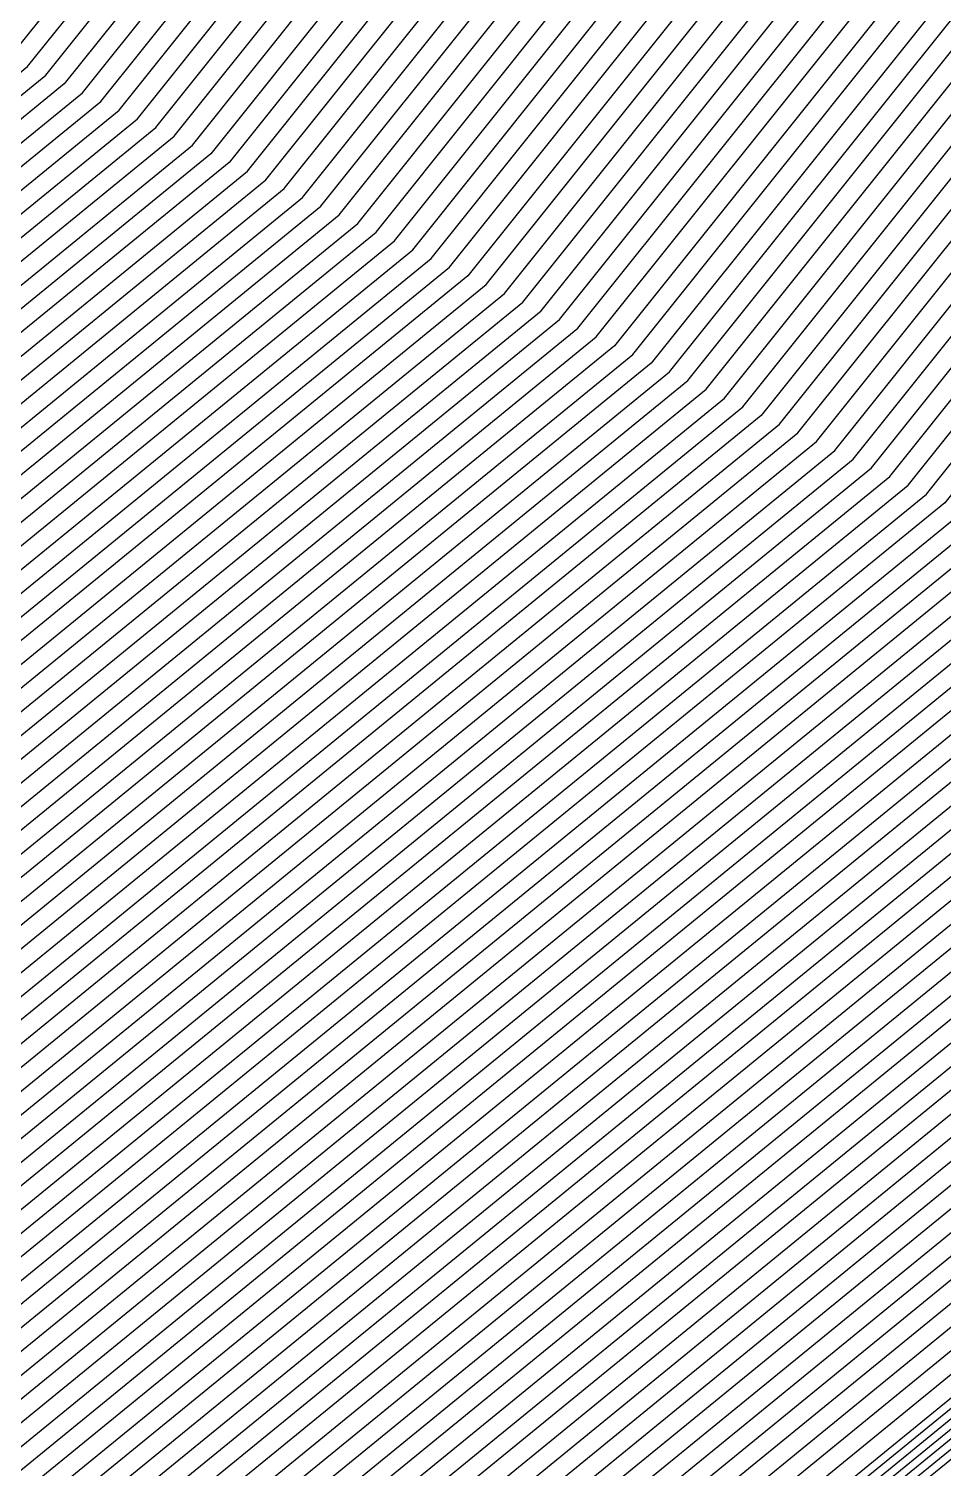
# Model space of a CAD drawing. Extents: x 7084 to 11035, y 13750 to 16729.
# Drawn here: x 9426.3 to 9484.2, y 14833.6 to 14924.5 of the extents above; entities that cross this region are included whole.
import ezdxf

# ---------------------------------------------------------------- set-up
doc = ezdxf.new("R2010")
doc.units = 0
doc.layers.add('Default', color=7, linetype='Continuous')

msp = doc.modelspace()

# ---------------------------------------------------------------- linework, layer by layer
at = {"layer": 'Default'}
for points in [[(8760.535, 14895.53), (8799.376, 14839.801), (8810.945, 14825.188), (8892.006, 14771.148), (8969.689, 14776.214), (8994.653, 14793.263), (9074.025, 14838.859), (9118.472, 14857.734), (9184.334, 14856.046), (9200.165, 14842.041), (9264.338, 14815.021), (9304.868, 14813.332), (9318.264, 14828.554), (9402.702, 14850.508), (9466.875, 14902.86), (9500.65, 14945.079), (9537.803, 15021.073), (9523.799, 15083.179), (9576.151, 15198.015), (9552.508, 15319.606)], [(9550.406, 15318.916), (9573.887, 15198.152), (9521.892, 15084.098), (9536.16, 15020.821), (9499.26, 14945.343), (9465.715, 14903.411), (9401.978, 14851.416), (9318.114, 14829.611), (9304.466, 14814.102), (9264.212, 14815.779), (9200.475, 14842.616), (9184.346, 14856.884), (9118.932, 14858.561), (9073.646, 14839.33), (8994.814, 14794.044), (8969.379, 14776.674), (8892.224, 14771.642), (8811.715, 14825.315), (8799.928, 14840.203), (8761.351, 14895.553)], [(8969.069, 14777.133), (8994.974, 14794.825), (9073.266, 14839.801), (9119.392, 14859.389), (9184.357, 14857.723), (9200.785, 14843.19), (9264.085, 14816.538), (9304.064, 14814.872), (9317.965, 14830.668), (9401.254, 14852.323), (9464.554, 14903.963), (9497.87, 14945.607), (9534.517, 15020.568), (9519.985, 15085.017), (9571.624, 15198.29), (9548.303, 15318.227)], [(9546.201, 15317.538), (9569.361, 15198.428), (9518.078, 15085.936), (9532.875, 15020.315), (9496.48, 14945.872), (9463.394, 14904.514), (9400.531, 14853.231), (9317.816, 14831.725), (9303.662, 14815.642), (9263.959, 14817.296), (9201.096, 14843.765), (9184.369, 14858.561), (9119.851, 14860.216), (9072.887, 14840.272), (8995.135, 14795.606), (8968.758, 14777.593), (8892.661, 14772.63), (8813.254, 14825.567), (8801.031, 14841.007), (8762.982, 14895.599), (8743.13, 14955.154), (8750.207, 14973.168)], [(8763.798, 14895.622), (8801.582, 14841.41), (8814.024, 14825.694), (8892.879, 14773.124), (8968.448, 14778.052), (8995.296, 14796.387), (9072.508, 14840.743), (9120.311, 14861.043), (9184.38, 14859.4), (9201.406, 14844.339), (9263.833, 14818.054), (9303.26, 14816.411), (9317.666, 14832.782), (9399.807, 14854.138), (9462.234, 14905.066), (9495.09, 14946.136), (9531.232, 15020.062), (9516.171, 15086.855), (9567.098, 15198.566), (9544.099, 15316.848)], [(9202.026, 14845.488), (9263.58, 14819.57), (9302.456, 14817.951), (9317.368, 14834.896), (9398.359, 14855.954), (9459.913, 14906.168), (9492.31, 14946.664), (9527.946, 15019.557), (9512.357, 15088.693), (9562.572, 15198.842), (9539.894, 15315.47)], [(9317.218, 14835.953), (9397.636, 14856.861), (9458.753, 14906.72), (9490.92, 14946.929), (9526.303, 15019.304), (9510.45, 15089.612), (9560.308, 15198.98), (9537.792, 15314.781)], [(8767.06, 14895.714), (8803.788, 14843.018), (8817.103, 14826.199), (8893.752, 14775.1), (8967.207, 14779.89), (8995.939, 14799.512), (9070.992, 14842.627), (9122.149, 14864.351), (9184.426, 14862.755), (9202.646, 14846.637), (9263.327, 14821.087), (9301.652, 14819.49), (9317.069, 14837.01), (9396.912, 14857.769), (9457.592, 14907.271), (9489.53, 14947.193), (9524.66, 15019.051), (9508.543, 15090.531), (9558.045, 15199.117), (9535.689, 15314.091)], [(8767.876, 14895.737), (8804.339, 14843.42), (8817.872, 14826.326), (8893.97, 14775.594), (8966.897, 14780.35), (8996.1, 14800.293), (9070.613, 14843.098), (9122.608, 14865.179), (9184.438, 14863.593), (9202.957, 14847.211), (9263.201, 14821.845), (9301.25, 14820.26), (9316.92, 14838.066), (9396.188, 14858.676), (9456.432, 14907.823), (9488.14, 14947.457), (9523.018, 15018.799), (9506.636, 15091.45), (9555.782, 15199.255), (9533.587, 15313.402)], [(9263.074, 14822.603), (9300.848, 14821.029), (9316.77, 14839.123), (9395.464, 14859.584), (9455.272, 14908.374), (9486.749, 14947.721), (9521.375, 15018.546), (9504.728, 15092.369), (9553.519, 15199.393), (9531.485, 15312.713)], [(9529.382, 15312.023), (9551.256, 15199.531), (9502.821, 15093.288), (9519.732, 15018.293), (9485.359, 14947.985), (9454.112, 14908.926), (9394.741, 14860.491), (9316.621, 14840.18), (9300.445, 14821.799), (9262.948, 14823.362), (9203.577, 14848.36), (9184.461, 14865.271), (9123.527, 14866.833), (9069.854, 14844.04), (8996.422, 14801.856), (8966.277, 14781.269), (8894.407, 14776.582), (8819.412, 14826.578), (8805.442, 14844.224), (8769.507, 14895.783)], [(8770.323, 14895.806), (8805.994, 14844.626), (8820.182, 14826.705), (8894.625, 14777.076), (8965.967, 14781.728), (8996.583, 14802.637), (9069.475, 14844.511), (9123.987, 14867.66), (9184.472, 14866.109), (9203.887, 14848.934), (9262.822, 14824.12), (9300.043, 14822.569), (9316.471, 14841.237), (9394.017, 14861.399), (9452.951, 14909.477), (9483.969, 14948.25), (9518.089, 15018.04), (9500.914, 15094.207), (9548.992, 15199.669), (9527.28, 15311.334)], [(8771.138, 14895.829), (8806.545, 14845.028), (8820.951, 14826.831), (8894.843, 14777.57), (8965.657, 14782.188), (8996.744, 14803.418), (9069.096, 14844.982), (9124.446, 14868.487), (9184.484, 14866.948), (9204.197, 14849.509), (9262.695, 14824.878), (9299.641, 14823.339), (9316.322, 14842.294), (9393.293, 14862.307), (9451.791, 14910.028), (9482.579, 14948.514), (9516.446, 15017.788), (9499.007, 15095.126), (9546.729, 15199.807), (9525.177, 15310.645)], [(8771.954, 14895.852), (8807.097, 14845.43), (8821.721, 14826.957), (8895.062, 14778.064), (8965.346, 14782.647), (8996.904, 14804.199), (9068.717, 14845.453), (9124.906, 14869.314), (9184.495, 14867.786), (9204.508, 14850.083), (9262.569, 14825.636), (9299.239, 14824.108), (9316.173, 14843.351), (9392.569, 14863.214), (9450.631, 14910.58), (9481.189, 14948.778), (9514.804, 15017.535), (9497.1, 15096.045), (9544.466, 15199.945), (9523.075, 15309.955)], [(9262.443, 14826.394), (9298.837, 14824.878), (9316.023, 14844.408), (9391.845, 14864.122), (9449.47, 14911.131), (9479.799, 14949.042), (9513.161, 15017.282), (9495.193, 15096.964), (9542.203, 15200.082), (9520.973, 15309.266)], [(9391.122, 14865.029), (9448.31, 14911.683), (9478.409, 14949.307), (9511.518, 15017.03), (9493.286, 15097.883), (9539.94, 15200.22), (9518.87, 15308.577)], [(9298.033, 14826.417), (9315.725, 14846.522), (9390.398, 14865.937), (9447.15, 14912.234), (9477.019, 14949.571), (9509.875, 15016.777), (9491.379, 15098.802), (9537.677, 15200.358), (9516.768, 15307.888)], [(8776.032, 14895.967), (8809.854, 14847.441), (8825.57, 14827.589), (8896.153, 14780.534), (8963.795, 14784.945), (8997.709, 14808.105), (9066.822, 14847.808), (9127.203, 14873.45), (9184.553, 14871.98), (9206.058, 14852.955), (9261.937, 14829.427), (9297.229, 14827.957), (9315.426, 14848.636), (9388.95, 14867.752), (9444.829, 14913.337), (9474.239, 14950.099), (9506.59, 15016.271), (9487.565, 15100.641), (9533.15, 15200.634), (9512.563, 15306.509)], [(9205.748, 14852.381), (9262.063, 14828.669), (9297.631, 14827.187), (9315.575, 14847.579), (9389.674, 14866.844), (9445.989, 14912.786), (9475.629, 14949.835), (9508.232, 15016.524), (9489.472, 15099.722), (9535.413, 15200.496), (9514.666, 15307.198)], [(8776.848, 14895.99), (8810.405, 14847.843), (8826.339, 14827.716), (8896.371, 14781.028), (8963.485, 14785.405), (8997.869, 14808.886), (9066.442, 14848.279), (9127.663, 14874.277), (9184.564, 14872.818), (9206.369, 14853.53), (9261.811, 14830.186), (9296.827, 14828.727), (9315.277, 14849.692), (9388.227, 14868.659), (9443.669, 14913.889), (9472.849, 14950.364), (9504.947, 15016.019), (9485.658, 15101.56), (9530.887, 15200.772), (9510.461, 15305.82)], [(8777.664, 14896.013), (8810.957, 14848.245), (8827.109, 14827.842), (8896.589, 14781.522), (8963.175, 14785.864), (8998.03, 14809.668), (9066.063, 14848.75), (9128.123, 14875.104), (9184.576, 14873.657), (9206.679, 14854.104), (9261.684, 14830.944), (9296.425, 14829.496), (9315.127, 14850.749), (9387.503, 14869.567), (9442.508, 14914.44), (9471.459, 14950.628), (9503.304, 15015.766), (9483.751, 15102.479), (9528.624, 15200.91), (9508.359, 15305.13)], [(8778.479, 14896.036), (8811.508, 14848.647), (8827.879, 14827.968), (8896.808, 14782.016), (8962.865, 14786.324), (8998.191, 14810.449), (9065.684, 14849.222), (9128.582, 14875.932), (9184.587, 14874.496), (9206.989, 14854.678), (9261.558, 14831.702), (9296.022, 14830.266), (9314.978, 14851.806), (9386.779, 14870.475), (9441.348, 14914.991), (9470.069, 14950.892), (9501.661, 15015.513), (9481.844, 15103.398), (9526.361, 15201.047), (9506.256, 15304.441)], [(9502.052, 15303.063), (9521.834, 15201.323), (9478.03, 15105.236), (9498.376, 15015.008), (9467.288, 14951.42), (9439.028, 14916.094), (9385.332, 14872.29), (9314.679, 14853.92), (9295.218, 14831.805), (9261.305, 14833.218), (9207.609, 14855.827), (9184.61, 14876.173), (9129.501, 14877.586), (9064.926, 14850.164), (8998.513, 14812.011), (8962.245, 14787.243), (8897.244, 14783.004), (8829.418, 14828.221)], [(9499.949, 15302.373), (9519.571, 15201.461), (9476.123, 15106.155), (9496.733, 15014.755), (9465.898, 14951.685), (9437.867, 14916.646), (9384.608, 14873.197), (9314.53, 14854.977), (9294.816, 14832.575), (9261.179, 14833.977), (9207.92, 14856.402), (9184.621, 14877.011), (9129.961, 14878.413), (9064.547, 14850.635), (8998.674, 14812.792), (8961.934, 14787.702), (8897.463, 14783.498), (8830.188, 14828.347), (8813.162, 14849.853), (8780.926, 14896.105)], [(8781.742, 14896.128), (8813.714, 14850.255), (8830.957, 14828.474), (8897.681, 14783.992), (8961.624, 14788.162), (8998.834, 14813.574), (9064.168, 14851.106), (9130.42, 14879.24), (9184.633, 14877.85), (9208.23, 14856.976), (9261.052, 14834.735), (9294.414, 14833.345), (9314.381, 14856.034), (9383.884, 14874.105), (9436.707, 14917.197), (9464.508, 14951.949), (9495.09, 15014.502), (9474.216, 15107.074), (9517.308, 15201.599), (9497.847, 15301.684)], [(9260.926, 14835.493), (9294.012, 14834.115), (9314.231, 14857.091), (9383.16, 14875.012), (9435.547, 14917.749), (9463.118, 14952.213), (9493.447, 15014.249), (9472.309, 15107.993), (9515.045, 15201.737), (9495.745, 15300.995)], [(8961.004, 14789.081), (8999.156, 14815.136), (9063.41, 14852.048), (9131.339, 14880.894), (9184.656, 14879.527), (9208.85, 14858.125), (9260.8, 14836.251), (9293.61, 14834.884), (9314.082, 14858.148), (9382.437, 14875.92), (9434.386, 14918.3), (9461.728, 14952.477), (9491.804, 15013.997), (9470.402, 15108.912), (9512.782, 15201.875), (9493.642, 15300.305)], [(8785.82, 14896.243), (8816.471, 14852.266), (8834.806, 14829.106), (8898.772, 14786.461), (8960.073, 14790.459), (8999.639, 14817.48), (9062.272, 14853.461), (9132.718, 14883.376), (9184.69, 14882.043), (9209.781, 14859.848), (9260.421, 14838.526), (9292.404, 14837.193), (9313.634, 14861.319), (9380.265, 14878.643), (9430.905, 14919.954), (9457.558, 14953.27), (9486.876, 15013.238), (9464.681, 15111.669), (9505.992, 15202.288), (9487.335, 15298.238)], [(9184.679, 14881.205), (9209.47, 14859.274), (9260.547, 14837.768), (9292.806, 14836.424), (9313.783, 14860.262), (9380.989, 14877.735), (9432.066, 14919.403), (9458.948, 14953.006), (9488.519, 15013.491), (9466.588, 15110.75), (9508.255, 15202.15), (9489.438, 15298.927)], [(8786.636, 14896.266), (8817.022, 14852.668), (8835.576, 14829.232), (8898.991, 14786.955), (8959.763, 14790.919), (8999.799, 14818.261), (9061.893, 14853.932), (9133.177, 14884.203), (9184.702, 14882.882), (9210.091, 14860.423), (9260.294, 14839.284), (9292.002, 14837.963), (9313.485, 14862.375), (9379.542, 14879.55), (9429.745, 14920.506), (9456.168, 14953.534), (9485.233, 15012.986), (9462.774, 15112.588), (9503.729, 15202.426), (9485.233, 15297.548)], [(9483.131, 15296.859), (9501.466, 15202.564), (9460.867, 15113.507), (9483.59, 15012.733), (9454.778, 14953.799), (9428.585, 14921.057), (9378.818, 14880.458), (9313.335, 14863.432), (9291.6, 14838.733), (9260.168, 14840.042), (9210.401, 14860.997), (9184.713, 14883.721), (9133.637, 14885.03), (9061.514, 14854.403), (8999.96, 14819.042), (8959.453, 14791.378), (8899.209, 14787.449), (8836.345, 14829.358), (8817.574, 14853.07), (8787.452, 14896.289)], [(8789.083, 14896.335), (8818.677, 14853.874), (8837.885, 14829.611), (8899.645, 14788.437), (8958.833, 14792.298), (9000.282, 14820.604), (9060.756, 14855.345), (9134.556, 14886.685), (9184.736, 14885.398), (9211.021, 14862.146), (9259.915, 14841.559), (9290.795, 14840.272), (9313.037, 14865.546), (9377.37, 14882.273), (9426.264, 14922.16), (9451.998, 14954.327), (9480.305, 15012.227), (9457.052, 15115.345), (9496.939, 15202.84), (9478.926, 15295.48)], [(9313.186, 14864.489), (9378.094, 14881.365), (9427.424, 14921.609), (9453.388, 14954.063), (9481.947, 15012.48), (9458.96, 15114.426), (9499.203, 15202.702), (9481.028, 15296.17)], [(8764.613, 14895.645), (8802.134, 14841.812), (8814.794, 14825.82), (8893.097, 14773.618), (8968.138, 14778.512), (8995.457, 14797.169), (9072.129, 14841.214), (9120.77, 14861.87), (9184.392, 14860.239), (9201.716, 14844.913), (9263.706, 14818.812), (9302.858, 14817.181), (9317.517, 14833.839), (9399.083, 14855.046), (9461.073, 14905.617), (9493.7, 14946.4), (9529.589, 15019.81), (9514.264, 15087.774), (9564.835, 15198.704)], [(8755.641, 14895.392), (8796.068, 14837.389), (8806.327, 14824.43), (8890.696, 14768.184), (8971.55, 14773.457), (8993.688, 14788.575), (9076.299, 14836.033), (9115.715, 14852.771), (9184.265, 14851.014), (9198.304, 14838.595), (9265.096, 14810.472), (9307.281, 14808.714), (9319.16, 14822.213), (9407.044, 14845.063), (9473.837, 14899.551), (9508.991, 14943.494), (9547.66, 15022.59), (9535.241, 15077.664), (9589.73, 15197.187)], [(8757.272, 14895.438), (8797.171, 14838.193), (8807.866, 14824.683), (8891.133, 14769.172), (8970.93, 14774.376), (8994.009, 14790.138), (9075.541, 14836.975), (9116.634, 14854.426), (9184.288, 14852.691), (9198.924, 14839.744), (9264.844, 14811.988), (9306.477, 14810.254), (9318.861, 14824.327), (9405.597, 14846.878), (9471.516, 14900.654), (9506.21, 14944.022), (9544.374, 15022.084), (9531.427, 15079.502), (9585.203, 15197.463)], [(8758.088, 14895.461), (8797.722, 14838.595), (8808.636, 14824.809), (8891.351, 14769.666), (8970.619, 14774.835), (8994.17, 14790.919), (9075.162, 14837.446), (9117.094, 14855.253), (9184.3, 14853.53), (9199.234, 14840.318), (9264.717, 14812.746), (9306.075, 14811.023), (9318.712, 14825.383), (9404.873, 14847.785), (9470.356, 14901.206), (9504.82, 14944.286), (9542.731, 15021.832), (9529.52, 15080.421), (9582.94, 15197.601)], [(8994.492, 14792.481), (9074.404, 14838.388), (9118.013, 14856.907), (9184.323, 14855.207), (9199.855, 14841.467), (9264.464, 14814.263), (9305.27, 14812.563), (9318.413, 14827.497), (9403.426, 14849.601), (9468.035, 14902.308), (9502.04, 14944.815), (9539.446, 15021.326), (9525.706, 15082.259), (9578.414, 15197.877)], [(9587.466, 15197.325), (9533.334, 15078.583), (9546.017, 15022.337), (9507.601, 14943.758), (9472.676, 14900.103), (9406.321, 14845.97), (9319.01, 14823.27), (9306.879, 14809.484), (9264.97, 14811.23), (9198.614, 14839.169), (9184.277, 14851.852), (9116.175, 14853.599)], [(9404.149, 14848.693), (9469.196, 14901.757), (9503.43, 14944.551), (9541.089, 15021.579), (9527.613, 15081.34), (9580.677, 15197.739)], [(8750.747, 14895.255), (8792.759, 14834.976), (8801.709, 14823.672), (8889.386, 14765.22), (8973.411, 14770.7), (8992.723, 14783.888), (9078.574, 14833.207), (9112.958, 14847.808), (9184.196, 14845.982), (9196.443, 14835.148), (9265.855, 14805.922), (9309.693, 14804.096), (9320.056, 14815.871), (9411.387, 14839.617), (9480.799, 14896.243), (9517.331, 14941.908), (9557.517, 15024.106), (9546.683, 15072.15), (9603.309, 15196.36)], [(8754.825, 14895.37), (8795.516, 14836.987), (8805.557, 14824.304), (8890.478, 14767.69), (8971.86, 14772.997), (8993.527, 14787.794), (9076.678, 14835.562), (9115.256, 14851.944), (9184.254, 14850.175), (9197.994, 14838.021), (9265.223, 14809.714), (9307.683, 14807.944), (9319.309, 14821.156), (9407.768, 14844.155), (9474.997, 14899), (9510.381, 14943.229), (9549.303, 15022.843), (9537.148, 15076.745), (9591.993, 15197.049)], [(8972.791, 14771.619), (8993.044, 14785.451), (9077.816, 14834.149), (9113.877, 14849.463), (9184.219, 14847.659), (9197.063, 14836.297), (9265.602, 14807.439), (9308.889, 14805.635), (9319.757, 14817.985), (9409.939, 14841.432), (9478.478, 14897.346), (9514.551, 14942.437), (9554.231, 15023.601), (9542.869, 15073.988), (9598.782, 15196.636)], [(9197.373, 14836.872), (9265.475, 14808.197), (9308.487, 14806.405), (9319.608, 14819.042), (9409.216, 14842.34), (9477.318, 14897.897), (9513.161, 14942.701), (9552.588, 15023.348), (9540.962, 15074.907), (9596.519, 15196.774)], [(9265.728, 14806.681), (9309.291, 14804.866), (9319.906, 14816.928), (9410.663, 14840.525), (9479.638, 14896.794), (9515.941, 14942.172), (9555.874, 15023.853), (9544.776, 15073.069), (9601.045, 15196.498)], [(9408.492, 14843.248), (9476.157, 14898.448), (9511.771, 14942.965), (9550.945, 15023.095), (9539.055, 15075.826), (9594.256, 15196.912)], [(9614.625, 15195.671), (9556.219, 15067.555), (9565.731, 15025.37), (9524.281, 14940.587), (9486.6, 14893.485), (9415.006, 14835.08), (9320.803, 14810.587), (9311.704, 14800.247), (9266.486, 14802.131), (9194.892, 14832.276), (9184.139, 14841.789), (9110.66, 14843.673), (9080.47, 14830.852), (8991.919, 14779.982), (8974.962, 14768.402), (8888.295, 14762.75), (8797.86, 14823.04), (8790.002, 14832.966), (8746.669, 14895.14), (8724.06, 14962.966), (8728.609, 14974.546)], [(9610.098, 15195.947), (9552.404, 15069.393), (9562.445, 15024.864), (9521.501, 14941.116), (9484.28, 14894.588), (9413.558, 14836.895), (9320.504, 14812.701), (9310.9, 14801.787), (9266.234, 14803.648), (9195.512, 14833.425), (9184.162, 14843.466), (9111.58, 14845.327), (9079.711, 14831.794), (8992.24, 14781.545), (8974.342, 14769.321), (8888.732, 14763.738), (8799.399, 14823.293), (8791.105, 14833.77)], [(8791.656, 14834.172), (8800.169, 14823.419), (8888.95, 14764.232), (8974.031, 14769.781), (8992.401, 14782.326), (9079.332, 14832.265), (9112.039, 14846.154), (9184.173, 14844.305), (9195.822, 14834), (9266.107, 14804.406), (9310.498, 14802.556), (9320.354, 14813.757), (9412.834, 14837.802), (9483.119, 14895.14), (9520.111, 14941.38), (9560.802, 15024.612), (9550.497, 15070.312), (9607.835, 15196.084)], [(8974.652, 14768.862), (8992.079, 14780.763), (9080.09, 14831.323), (9111.12, 14844.5), (9184.15, 14842.627), (9195.202, 14832.851), (9266.36, 14802.89), (9311.302, 14801.017), (9320.653, 14811.644), (9414.282, 14835.987), (9485.44, 14894.037), (9522.891, 14940.851), (9564.088, 15025.117), (9554.312, 15068.474), (9612.361, 15195.809)], [(8992.562, 14783.107), (9078.953, 14832.736), (9112.499, 14846.981), (9184.185, 14845.143), (9196.133, 14834.574), (9265.981, 14805.164), (9310.096, 14803.326), (9320.205, 14814.814), (9412.111, 14838.71), (9481.959, 14895.691), (9518.721, 14941.644), (9559.16, 15024.359), (9548.59, 15071.231), (9605.572, 15196.222)], [(9619.151, 15195.395), (9560.033, 15065.716), (9569.016, 15025.875), (9527.062, 14940.059), (9488.921, 14892.383), (9416.453, 14833.264), (9321.101, 14808.473), (9312.508, 14798.708), (9266.739, 14800.615), (9194.272, 14831.128), (9184.116, 14840.111)], [(8786.693, 14830.553), (8793.242, 14822.282), (8886.985, 14759.786), (8976.823, 14765.645), (8990.954, 14775.295), (9082.744, 14828.026), (9107.903, 14838.71), (9184.07, 14836.757), (9193.031, 14828.83), (9267.245, 14797.582), (9314.116, 14795.629), (9321.699, 14804.245), (9419.348, 14829.634), (9493.562, 14890.177), (9532.622, 14939.002), (9575.588, 15026.886), (9567.661, 15062.04), (9628.204, 15194.844)], [(8787.796, 14831.357), (8794.781, 14822.534), (8887.422, 14760.774), (8976.203, 14766.564), (8991.275, 14776.857), (9081.986, 14828.968), (9108.822, 14840.364), (9184.093, 14838.434), (9193.651, 14829.979), (9266.992, 14799.098), (9313.312, 14797.168), (9321.4, 14806.359), (9417.901, 14831.449), (9491.241, 14891.28), (9529.842, 14939.53), (9572.302, 15026.381), (9563.847, 15063.878), (9623.677, 15195.119)], [(8788.348, 14831.759), (8795.551, 14822.661), (8887.64, 14761.268), (8975.893, 14767.024), (8991.436, 14777.639), (9081.607, 14829.439), (9109.282, 14841.191), (9184.105, 14839.273), (9193.961, 14830.553), (9266.865, 14799.857), (9312.91, 14797.938), (9321.251, 14807.416), (9417.177, 14832.357), (9490.081, 14891.831), (9528.452, 14939.794), (9570.659, 15026.128), (9561.94, 15064.797), (9621.414, 15195.257)], [(9632.73, 15194.568), (9571.475, 15060.202), (9578.873, 15027.392), (9535.402, 14938.473), (9495.883, 14889.074), (9420.796, 14827.819), (9321.997, 14802.131), (9314.921, 14794.09), (9267.497, 14796.066), (9192.41, 14827.681), (9184.047, 14835.08), (9106.984, 14837.056), (9083.502, 14827.084), (8990.632, 14773.733), (8977.443, 14764.726), (8886.549, 14758.798), (8791.702, 14822.029)], [(9630.467, 15194.706), (9569.568, 15061.121), (9577.23, 15027.139), (9534.012, 14938.738), (9494.722, 14889.625), (9420.072, 14828.727), (9321.848, 14803.188), (9314.518, 14794.859), (9267.371, 14796.824), (9192.721, 14828.256), (9184.059, 14835.918), (9107.444, 14837.883)], [(9696.099, 15190.708), (9624.872, 15034.469), (9574.324, 14931.075), (9528.371, 14873.634), (9441.061, 14802.407)], [(8760.041, 15153.486), (8756.457, 15140.528), (8730.172, 15085.936), (8707.93, 15035.388), (8707.93, 14988.883), (8715.65, 14975.373), (8712.618, 14967.653), (8736.881, 14894.864), (8783.385, 14828.141), (8788.624, 14821.523), (8885.676, 14756.822), (8978.684, 14762.888), (8989.989, 14770.608), (9085.019, 14825.2), (9105.146, 14833.747), (9184.001, 14831.725), (9191.17, 14825.384), (9268.003, 14793.033), (9316.529, 14791.011), (9322.595, 14797.904), (9423.691, 14824.189), (9500.524, 14886.868), (9540.962, 14937.416), (9585.445, 15028.403)], [(8760.673, 15153.659), (8756.939, 15140.16), (8730.803, 15085.878), (8708.689, 15035.617), (8708.689, 14989.377), (8716.73, 14975.304), (8713.571, 14967.263), (8737.696, 14894.887), (8783.936, 14828.543), (8789.393, 14821.65), (8885.894, 14757.316), (8978.374, 14763.347), (8990.149, 14771.389), (9084.64, 14825.671), (9105.606, 14834.574), (9184.013, 14832.564), (9191.48, 14825.958), (9267.876, 14793.791), (9316.127, 14791.781), (9322.445, 14798.961), (9422.967, 14825.096), (9499.364, 14887.42), (9539.572, 14937.681), (9583.802, 15028.15)], [(8742.882, 15149.917), (8713.333, 15088.545), (8713.235, 15087.314), (8688.231, 15030.489), (8688.404, 15028.864), (8688.404, 14976.584), (8688.527, 14975.969), (8715.803, 14894.14), (8716.394, 14892.195), (8768.673, 14817.186), (8770.2, 14817.186), (8879.305, 14744.449), (8881.176, 14744.4), (8985.735, 14751.219), (8988.221, 14750.801), (9095.053, 14812.172), (9183.701, 14809.899), (9270.076, 14773.531), (9324.628, 14771.258), (9327.755, 14771.208), (9441.406, 14800.758), (9527.78, 14871.221), (9530.119, 14872.009), (9575.579, 14928.835)], [(9455.145, 15116.265), (9478.662, 15011.975), (9450.608, 14954.591), (9425.104, 14922.711), (9376.647, 14883.181), (9312.887, 14866.603), (9290.393, 14841.042), (9259.789, 14842.317), (9211.332, 14862.72), (9184.748, 14886.236), (9135.015, 14887.512), (9060.377, 14855.816), (9000.443, 14821.386), (8958.522, 14792.757), (8899.864, 14788.931), (8838.655, 14829.738), (8819.228, 14854.276), (8789.899, 14896.358)], [(9603.515, 15031.183), (9556.253, 14934.51), (9513.287, 14880.803), (9431.652, 14814.205), (9324.237, 14786.278), (9320.952, 14782.544), (9269.393, 14784.692), (9187.758, 14819.065), (9183.875, 14822.5), (9100.091, 14824.648), (9089.189, 14820.019), (8988.219, 14762.015), (8982.096, 14757.833), (8883.275, 14751.388), (8780.157, 14820.133), (8777.319, 14823.718), (8727.908, 14894.611), (8702.129, 14971.95), (8703.772, 14976.132), (8699.59, 14983.45), (8699.59, 15032.86), (8723.221, 15086.568)], [(8729.54, 15085.993), (8707.172, 15035.158), (8707.172, 14988.389), (8714.571, 14975.442), (8711.664, 14968.044), (8736.065, 14894.841), (8782.833, 14827.739), (8787.854, 14821.397), (8885.457, 14756.328), (8978.994, 14762.428), (8989.828, 14769.827), (9085.398, 14824.729), (9104.687, 14832.92), (9183.99, 14830.886), (9190.86, 14824.809), (9268.129, 14792.274), (9316.931, 14790.241), (9322.744, 14796.847), (9424.415, 14823.281), (9501.684, 14886.317), (9542.352, 14937.152), (9587.087, 15028.656)], [(9582.159, 15027.897), (9538.182, 14937.945), (9498.203, 14887.971), (9422.243, 14826.004), (9322.296, 14800.018), (9315.725, 14792.55), (9267.75, 14794.549), (9191.79, 14826.532), (9184.024, 14833.402), (9106.065, 14835.401), (9084.261, 14826.142), (8990.31, 14772.17), (8978.064, 14763.807), (8886.112, 14757.81), (8790.163, 14821.776), (8784.488, 14828.945), (8738.512, 14894.91), (8714.525, 14966.872), (8717.81, 14975.235), (8709.447, 14989.871), (8709.447, 15035.847), (8731.435, 15085.821)], [(9558.126, 15066.636), (9567.374, 15025.623), (9525.671, 14940.323), (9487.76, 14892.934), (9415.729, 14834.172), (9320.952, 14809.53), (9312.106, 14799.478), (9266.613, 14801.373), (9194.582, 14831.702), (9184.127, 14840.95), (9110.201, 14842.846), (9080.849, 14830.381), (8991.758, 14779.201), (8975.272, 14767.943), (8888.077, 14762.256), (8797.09, 14822.914), (8789.451, 14832.564)], [(9621.586, 15033.963), (9571.544, 14931.603), (9526.051, 14874.737), (9439.613, 14804.222), (9325.88, 14774.652), (9325.375, 14774.077), (9270.783, 14776.352), (9184.346, 14812.747), (9183.748, 14813.275), (9095.037, 14815.55), (9093.359, 14814.837), (8986.45, 14753.421), (8985.508, 14752.778), (8880.874, 14745.954), (8771.69, 14818.743), (8771.253, 14819.295), (8718.936, 14894.359), (8691.64, 14976.246), (8691.893, 14976.89), (8691.25, 14978.016)], [(9618.301, 15033.458), (9568.764, 14932.132), (9523.73, 14875.84), (9438.166, 14806.037), (9325.582, 14776.765), (9324.571, 14775.617), (9270.53, 14777.868), (9184.966, 14813.895), (9183.771, 14814.952), (9095.956, 14817.204), (9092.601, 14815.779), (8986.772, 14754.984), (8984.888, 14753.697), (8881.31, 14746.942), (8773.229, 14818.996)], [(8775.538, 14819.375), (8881.965, 14748.424), (8983.957, 14755.076), (8987.254, 14757.327), (9091.464, 14817.192), (9097.334, 14819.685), (9183.806, 14817.468), (9185.897, 14815.619), (9270.151, 14780.143), (9323.364, 14777.926), (9325.134, 14779.936), (9435.995, 14808.76), (9520.249, 14877.494), (9564.593, 14932.924), (9613.372, 15032.699)], [(8987.094, 14756.546), (9091.843, 14816.721), (9096.875, 14818.858), (9183.794, 14816.63), (9185.586, 14815.044), (9270.277, 14779.385), (9323.766, 14777.156), (9325.283, 14778.879), (9436.718, 14807.853), (9521.409, 14876.942), (9565.984, 14932.66), (9615.015, 15032.952)], [(9325.432, 14777.822), (9437.442, 14806.945), (9522.57, 14876.391), (9567.374, 14932.396), (9616.658, 15033.205)], [(8699.452, 14976.407), (8698.315, 14973.512), (8724.646, 14894.519), (8775.113, 14822.109), (8777.078, 14819.628), (8882.402, 14749.412), (8983.337, 14755.995), (8987.576, 14758.89), (9090.706, 14818.134), (9098.253, 14821.34), (9183.829, 14819.145), (9186.517, 14816.767), (9269.898, 14781.659), (9322.56, 14779.465), (9324.835, 14782.05), (9434.547, 14810.575), (9517.928, 14878.597), (9561.813, 14933.453), (9610.087, 15032.194)], [(8725.461, 14894.542), (8775.665, 14822.511), (8777.848, 14819.754), (8882.62, 14749.906), (8983.027, 14756.454), (8987.737, 14759.671), (9090.326, 14818.605), (9098.713, 14822.167), (9183.84, 14819.984), (9186.827, 14817.342), (9269.772, 14782.418), (9322.158, 14780.235), (9324.686, 14783.107), (9433.823, 14811.483), (9516.768, 14879.148), (9560.423, 14933.717), (9608.444, 15031.941)], [(8778.617, 14819.881), (8882.838, 14750.4), (8982.717, 14756.914), (8987.898, 14760.452), (9089.947, 14819.076), (9099.172, 14822.994), (9183.852, 14820.823), (9187.137, 14817.916), (9269.646, 14783.176), (9321.756, 14781.005), (9324.536, 14784.164), (9433.1, 14812.39), (9515.608, 14879.7), (9559.033, 14933.981), (9606.801, 15031.688)], [(8987.415, 14758.109), (9091.085, 14817.663), (9097.794, 14820.513), (9183.817, 14818.307), (9186.207, 14816.193), (9270.025, 14780.901), (9322.962, 14778.695), (9324.984, 14780.993), (9435.271, 14809.668), (9519.089, 14878.045), (9563.203, 14933.189), (9611.73, 15032.447)], [(8779.387, 14820.007), (8883.056, 14750.894), (8982.406, 14757.373), (8988.059, 14761.233), (9089.568, 14819.547), (9099.632, 14823.821), (9183.863, 14821.661), (9187.448, 14818.491), (9269.519, 14783.934), (9321.354, 14781.774), (9324.387, 14785.221), (9432.376, 14813.298), (9514.448, 14880.251), (9557.643, 14934.246), (9605.158, 15031.436)], [(8780.926, 14820.26), (8883.493, 14751.882), (8981.786, 14758.292), (8988.38, 14762.796), (9088.81, 14820.49), (9100.551, 14825.475), (9183.886, 14823.339), (9188.068, 14819.639), (9269.267, 14785.45), (9320.55, 14783.314), (9324.088, 14787.335), (9430.928, 14815.113), (9512.127, 14881.354), (9554.863, 14934.774), (9601.873, 15030.93)], [(8981.476, 14758.752), (8988.541, 14763.577), (9088.431, 14820.961), (9101.01, 14826.303), (9183.898, 14824.177), (9188.378, 14820.214), (9269.14, 14786.209), (9320.148, 14784.083), (9323.939, 14788.392), (9430.205, 14816.021), (9510.967, 14881.905), (9553.473, 14935.038), (9600.23, 15030.677)], [(9598.587, 15030.425), (9552.083, 14935.303), (9509.806, 14882.457), (9429.481, 14816.928), (9323.789, 14789.448), (9319.746, 14784.853), (9269.014, 14786.967), (9188.688, 14820.788), (9183.909, 14825.016), (9101.47, 14827.13), (9088.052, 14821.432), (8988.702, 14764.358), (8981.166, 14759.212), (8883.93, 14752.87), (8782.466, 14820.513)], [(8783.236, 14820.639), (8884.148, 14753.364), (8980.855, 14759.671), (8988.863, 14765.139), (9087.673, 14821.903), (9101.929, 14827.957), (9183.921, 14825.855), (9188.998, 14821.363), (9268.887, 14787.725), (9319.344, 14785.623), (9323.64, 14790.505), (9428.757, 14817.836), (9508.646, 14883.008), (9550.693, 14935.567), (9596.944, 15030.172)], [(8784.005, 14820.765), (8884.366, 14753.858), (8980.545, 14760.131), (8989.024, 14765.921), (9087.294, 14822.374), (9102.389, 14828.784), (9183.932, 14826.693), (9189.309, 14821.937), (9268.761, 14788.483), (9318.941, 14786.393), (9323.491, 14791.562), (9428.033, 14818.743), (9507.486, 14883.56), (9549.303, 14935.831), (9595.301, 15029.919)], [(8785.545, 14821.018), (8884.803, 14754.846), (8979.925, 14761.05), (8989.345, 14767.483), (9086.535, 14823.316), (9103.308, 14830.438), (9183.955, 14828.37), (9189.929, 14823.086), (9268.508, 14790), (9318.137, 14787.932), (9323.192, 14793.676), (9426.586, 14820.558), (9505.165, 14884.663), (9546.523, 14936.359), (9592.016, 15029.414)], [(9590.373, 15029.161), (9545.132, 14936.624), (9504.005, 14885.214), (9425.862, 14821.466), (9323.043, 14794.733), (9317.735, 14788.702), (9268.382, 14790.758), (9190.239, 14823.66), (9183.967, 14829.209)], [(9268.256, 14791.516), (9317.333, 14789.471), (9322.893, 14795.79), (9425.138, 14822.374), (9502.844, 14885.765), (9543.742, 14936.888), (9588.73, 15028.908)], [(9268.635, 14789.242), (9318.539, 14787.162), (9323.341, 14792.619), (9427.31, 14819.651), (9506.325, 14884.111), (9547.913, 14936.095), (9593.659, 15029.667)], [(8790.933, 14821.903), (8886.331, 14758.304), (8977.754, 14764.266), (8990.471, 14772.951), (9083.882, 14826.613), (9106.525, 14836.228), (9184.036, 14834.241), (9192.1, 14827.107), (9267.624, 14795.307), (9315.323, 14793.32), (9322.147, 14801.074), (9421.519, 14826.911), (9497.043, 14888.523), (9536.792, 14938.209), (9580.516, 15027.645)], [(8784.189, 14896.197), (8815.368, 14851.462), (8833.267, 14828.853), (8898.336, 14785.473), (8960.694, 14789.54), (8999.317, 14815.917), (9063.03, 14852.519), (9131.799, 14881.722), (9184.667, 14880.366), (9209.16, 14858.699), (9260.673, 14837.01), (9293.208, 14835.654), (9313.933, 14859.205), (9381.713, 14876.828), (9433.226, 14918.851), (9460.338, 14952.742)], [(8779.295, 14896.059), (8812.059, 14849.049), (8828.648, 14828.095), (8897.026, 14782.51), (8962.555, 14786.783), (8998.352, 14811.23), (9065.305, 14849.693), (9129.042, 14876.759), (9184.598, 14875.334), (9207.299, 14855.253), (9261.432, 14832.46), (9295.62, 14831.036), (9314.829, 14852.863), (9386.055, 14871.382), (9440.188, 14915.543), (9468.679, 14951.156)], [(8787.245, 14830.955), (8794.011, 14822.408), (8887.204, 14760.28), (8976.513, 14766.104), (8991.114, 14776.076), (9082.365, 14828.497), (9108.363, 14839.537), (9184.082, 14837.595), (9193.341, 14829.404), (9267.118, 14798.34), (9313.714, 14796.399), (9321.549, 14805.302), (9418.624, 14830.542), (9492.402, 14890.728), (9531.232, 14939.266)], [(9570.154, 14931.868), (9524.89, 14875.288), (9438.89, 14805.13), (9325.731, 14775.709), (9324.973, 14774.847), (9270.657, 14777.11), (9184.656, 14813.321), (9183.76, 14814.114), (9095.496, 14816.377), (9092.98, 14815.308), (8986.611, 14754.203), (8985.198, 14753.238), (8881.092, 14746.448), (8772.46, 14818.87)], [(9572.934, 14931.339), (9527.211, 14874.185), (9440.337, 14803.315), (9326.03, 14773.595), (9325.777, 14773.308), (9270.909, 14775.594), (9184.036, 14812.172), (9183.737, 14812.436), (9094.577, 14814.722), (9093.738, 14814.366), (8986.289, 14752.64), (8985.818, 14752.319), (8880.655, 14745.46), (8770.92, 14818.617)], [(9574.742, 14930.328), (9528.954, 14873.092), (9528.174, 14872.83), (9441.176, 14801.857), (9326.704, 14772.095), (9325.662, 14772.111), (9270.716, 14774.4), (9183.717, 14811.031), (9094.429, 14813.321), (8986.826, 14751.506), (8985.997, 14751.646), (8880.683, 14744.777), (8880.06, 14744.794), (8770.167, 14818.056)], [(8770.183, 14817.621), (8879.682, 14744.621), (8880.929, 14744.589), (8985.866, 14751.432), (8987.523, 14751.153), (9094.741, 14812.746), (9183.709, 14810.465), (9270.396, 14773.966), (9325.145, 14771.684), (9327.229, 14771.652), (9441.291, 14801.308), (9527.977, 14872.026), (9529.536, 14872.551), (9575.161, 14929.581)], [(9575.998, 14928.088), (9530.702, 14871.468), (9527.583, 14870.417), (9441.52, 14800.208), (9328.28, 14770.765), (9324.111, 14770.831), (9269.756, 14773.096), (9183.693, 14809.333), (9095.365, 14811.598), (8988.918, 14750.448), (8985.603, 14751.006), (8881.422, 14744.211), (8878.927, 14744.277), (8770.216, 14816.751)], [(9323.594, 14770.404), (9328.805, 14770.322), (9441.635, 14799.658), (9527.386, 14869.613), (9531.284, 14870.926), (9576.416, 14927.341)], [(9576.835, 14926.595), (9531.867, 14870.384), (9527.19, 14868.809), (9441.75, 14799.108), (9329.33, 14769.879), (9323.077, 14769.978), (9269.116, 14772.226), (9183.676, 14808.2), (9095.988, 14810.449), (8990.313, 14749.742), (8985.341, 14750.579), (8881.914, 14743.834), (8878.172, 14743.932), (8770.249, 14815.881)]]:
    msp.add_lwpolyline(points, dxfattribs=at)

doc.saveas('drawing.dxf')
